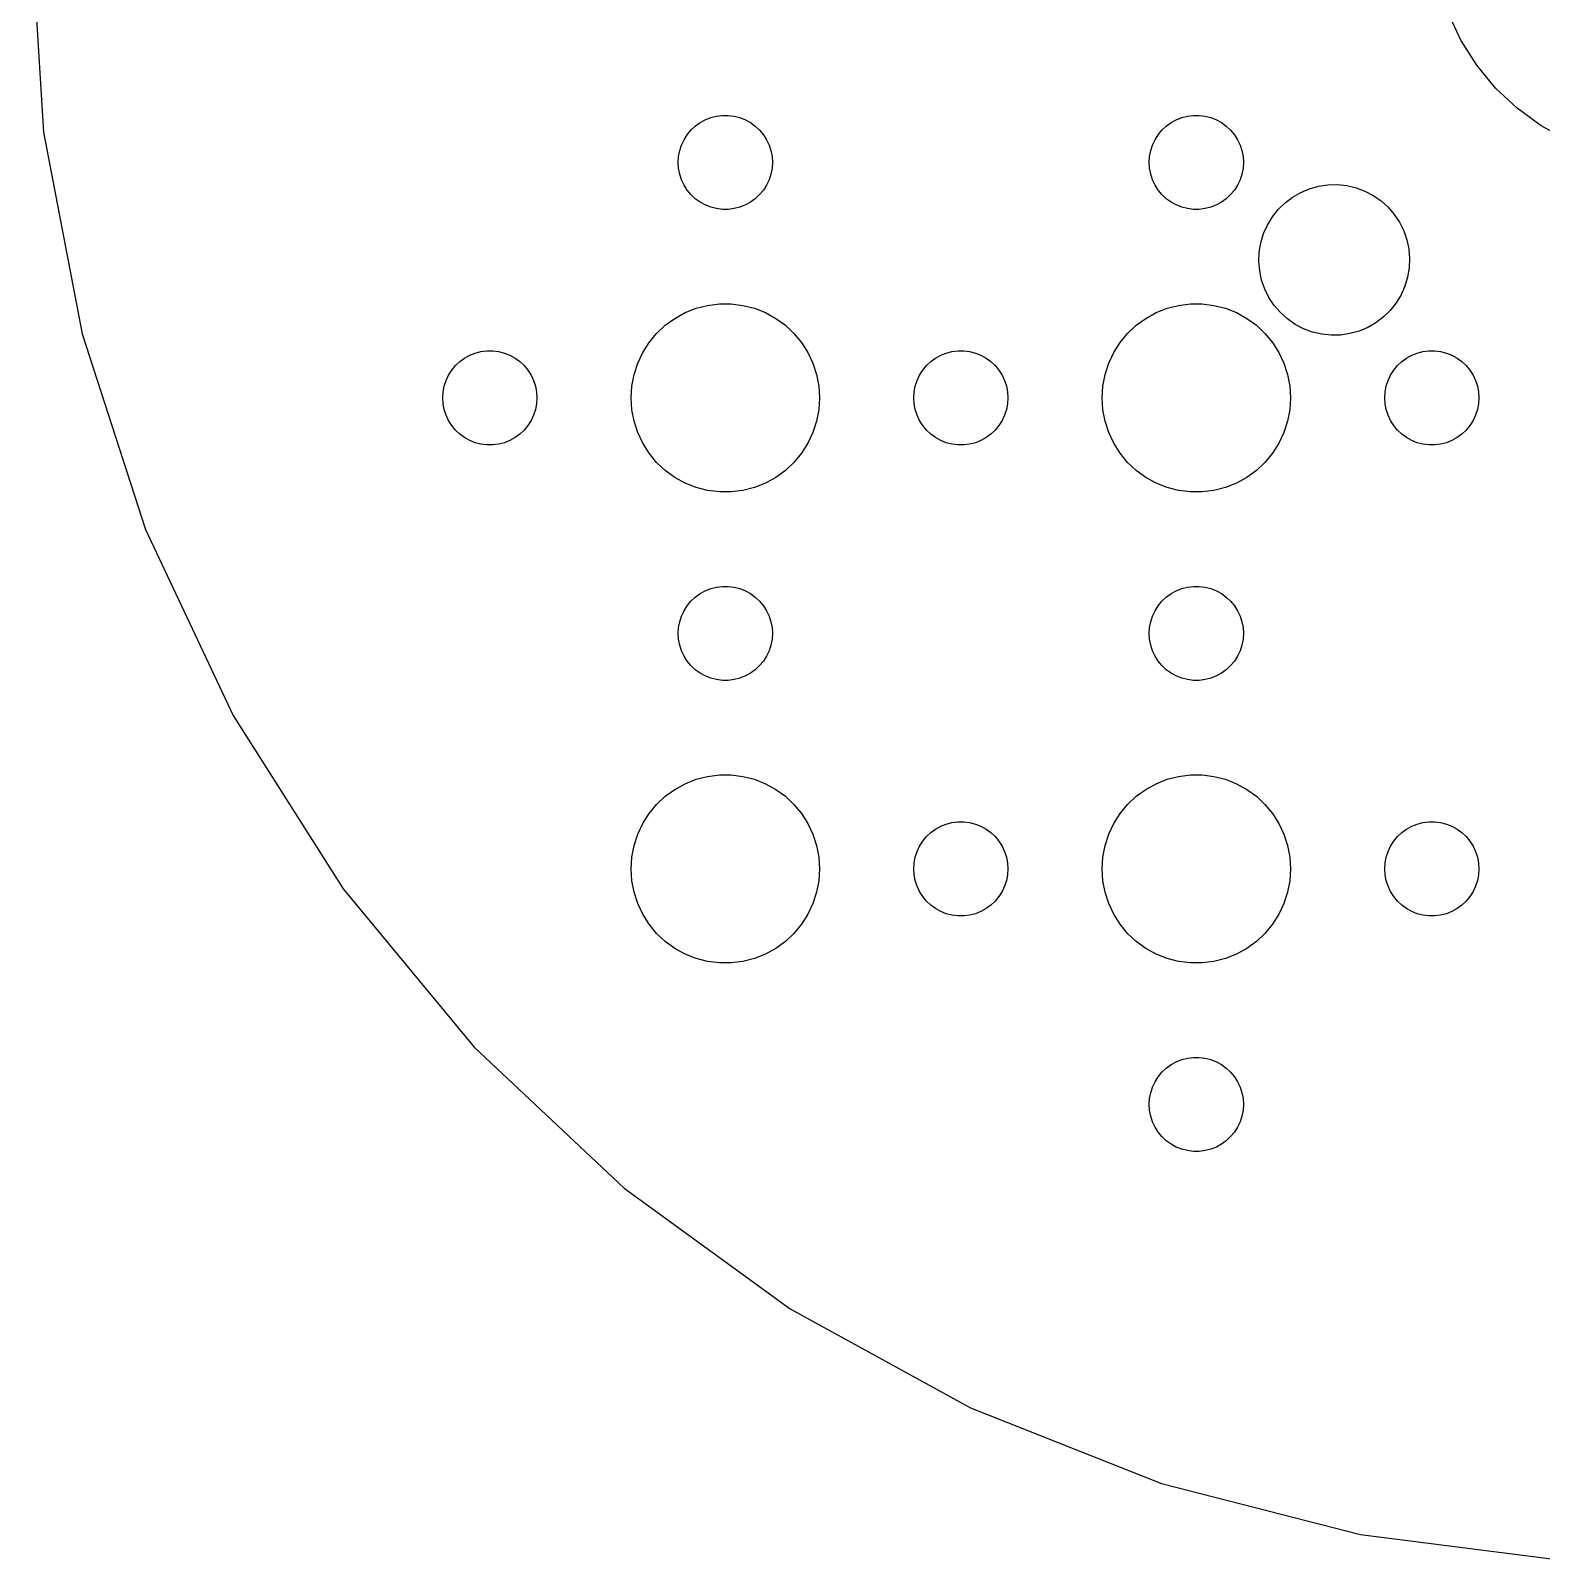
# Model space of a CAD drawing. Header units: metres. Extents: x -52 to 52, y -52 to 272.
# Drawn here: x -52.12 to -4.01, y 167.98 to 216.7 of the extents above; entities that cross this region are included whole.
import ezdxf

# ---------------------------------------------------------------- set-up
doc = ezdxf.new("R2010")
doc.units = ezdxf.units.M

msp = doc.modelspace()

# ---------------------------------------------------------------- linework, layer by layer
for p, q in [((-52.125, 220), (-51.714, 213.467)), ((-6.5723, 216.387), (-6.97331, 217.239)), ((-6.06763, 215.592), (-6.5723, 216.387)), ((-5.46725, 214.866), (-6.06763, 215.592)), ((-4.78067, 214.221), (-5.46725, 214.866)), ((-30.6387, 213.857), (-30.4635, 213.927)), ((-30.4635, 213.927), (-30.2811, 213.973)), ((-30.2811, 213.973), (-30.0942, 213.997)), ((-30.0942, 213.997), (-29.9058, 213.997)), ((-29.9058, 213.997), (-29.7189, 213.973)), ((-29.7189, 213.973), (-29.5365, 213.927)), ((-29.5365, 213.927), (-29.3613, 213.857)), ((-15.6387, 213.857), (-15.4635, 213.927)), ((-15.4635, 213.927), (-15.2811, 213.973)), ((-15.2811, 213.973), (-15.0942, 213.997)), ((-15.0942, 213.997), (-14.9058, 213.997)), ((-14.9058, 213.997), (-14.7189, 213.973)), ((-14.7189, 213.973), (-14.5365, 213.927)), ((-14.5365, 213.927), (-14.3613, 213.857)), ((-4.01869, 213.668), (-4.78067, 214.221)), ((-51.714, 213.467), (-50.4874, 207.037)), ((-31.2135, 213.382), (-31.0934, 213.527)), ((-31.0934, 213.527), (-30.9561, 213.656)), ((-30.9561, 213.656), (-30.8037, 213.766)), ((-30.8037, 213.766), (-30.6387, 213.857)), ((-29.3613, 213.857), (-29.1963, 213.766)), ((-29.1963, 213.766), (-29.0439, 213.656)), ((-29.0439, 213.656), (-28.9065, 213.527)), ((-28.9065, 213.527), (-28.7865, 213.382)), ((-16.2135, 213.382), (-16.0934, 213.527)), ((-16.0934, 213.527), (-15.9561, 213.656)), ((-15.9561, 213.656), (-15.8037, 213.766)), ((-15.8037, 213.766), (-15.6387, 213.857)), ((-14.3613, 213.857), (-14.1963, 213.766)), ((-14.1963, 213.766), (-14.0439, 213.656)), ((-14.0439, 213.656), (-13.9065, 213.527)), ((-13.9065, 213.527), (-13.7865, 213.382)), ((-3.19334, 213.214), (-4.01869, 213.668)), ((-31.4529, 212.873), (-31.3947, 213.052)), ((-31.3947, 213.052), (-31.3145, 213.223)), ((-31.3145, 213.223), (-31.2135, 213.382)), ((-28.7865, 213.382), (-28.6855, 213.223)), ((-28.6855, 213.223), (-28.6053, 213.052)), ((-28.6053, 213.052), (-28.5471, 212.873)), ((-16.4529, 212.873), (-16.3947, 213.052)), ((-16.3947, 213.052), (-16.3145, 213.223)), ((-16.3145, 213.223), (-16.2135, 213.382)), ((-13.7865, 213.382), (-13.6855, 213.223)), ((-13.6855, 213.223), (-13.6053, 213.052)), ((-13.6053, 213.052), (-13.5471, 212.873)), ((-31.5, 212.5), (-31.4882, 212.688)), ((-31.4882, 212.312), (-31.5, 212.5)), ((-31.4882, 212.688), (-31.4529, 212.873)), ((-28.5471, 212.873), (-28.5118, 212.688)), ((-28.5118, 212.688), (-28.5, 212.5)), ((-28.5, 212.5), (-28.5118, 212.312)), ((-16.5, 212.5), (-16.4882, 212.688)), ((-16.4882, 212.312), (-16.5, 212.5)), ((-16.4882, 212.688), (-16.4529, 212.873)), ((-13.5471, 212.873), (-13.5118, 212.688)), ((-13.5118, 212.688), (-13.5, 212.5)), ((-13.5, 212.5), (-13.5118, 212.312)), ((-31.4529, 212.127), (-31.4882, 212.312)), ((-31.3947, 211.948), (-31.4529, 212.127)), ((-31.3145, 211.777), (-31.3947, 211.948)), ((-28.6053, 211.948), (-28.6855, 211.777)), ((-28.5471, 212.127), (-28.6053, 211.948)), ((-28.5118, 212.312), (-28.5471, 212.127)), ((-16.4529, 212.127), (-16.4882, 212.312)), ((-16.3947, 211.948), (-16.4529, 212.127)), ((-16.3145, 211.777), (-16.3947, 211.948)), ((-13.6053, 211.948), (-13.6855, 211.777)), ((-13.5471, 212.127), (-13.6053, 211.948)), ((-13.5118, 212.312), (-13.5471, 212.127)), ((-31.2135, 211.618), (-31.3145, 211.777)), ((-31.0934, 211.473), (-31.2135, 211.618)), ((-30.9561, 211.344), (-31.0934, 211.473)), ((-28.9065, 211.473), (-29.0439, 211.344)), ((-28.7865, 211.618), (-28.9065, 211.473)), ((-28.6855, 211.777), (-28.7865, 211.618)), ((-16.2135, 211.618), (-16.3145, 211.777)), ((-16.0934, 211.473), (-16.2135, 211.618)), ((-15.9561, 211.344), (-16.0934, 211.473)), ((-13.9065, 211.473), (-14.0439, 211.344)), ((-13.7865, 211.618), (-13.9065, 211.473)), ((-13.6855, 211.777), (-13.7865, 211.618)), ((-11.9351, 211.392), (-11.6741, 211.543)), ((-11.6741, 211.543), (-11.3963, 211.66)), ((-11.3963, 211.66), (-11.106, 211.741)), ((-11.106, 211.741), (-10.8078, 211.785)), ((-10.8078, 211.785), (-10.5065, 211.791)), ((-10.5065, 211.791), (-10.2067, 211.759)), ((-10.2067, 211.759), (-9.91331, 211.691)), ((-9.91331, 211.691), (-9.63083, 211.586)), ((-9.63083, 211.586), (-9.36372, 211.446)), ((-9.36372, 211.446), (-9.11624, 211.274)), ((-30.8037, 211.234), (-30.9561, 211.344)), ((-30.6387, 211.143), (-30.8037, 211.234)), ((-30.4635, 211.073), (-30.6387, 211.143)), ((-30.2811, 211.027), (-30.4635, 211.073)), ((-30.0942, 211.003), (-30.2811, 211.027)), ((-29.9058, 211.003), (-30.0942, 211.003)), ((-29.7189, 211.027), (-29.9058, 211.003)), ((-29.5365, 211.073), (-29.7189, 211.027)), ((-29.3613, 211.143), (-29.5365, 211.073)), ((-29.1963, 211.234), (-29.3613, 211.143)), ((-29.0439, 211.344), (-29.1963, 211.234)), ((-15.8037, 211.234), (-15.9561, 211.344)), ((-15.6387, 211.143), (-15.8037, 211.234)), ((-15.4635, 211.073), (-15.6387, 211.143)), ((-15.2811, 211.027), (-15.4635, 211.073)), ((-15.0942, 211.003), (-15.2811, 211.027)), ((-14.9058, 211.003), (-15.0942, 211.003)), ((-14.7189, 211.027), (-14.9058, 211.003)), ((-14.5365, 211.073), (-14.7189, 211.027)), ((-14.3613, 211.143), (-14.5365, 211.073)), ((-14.1963, 211.234), (-14.3613, 211.143)), ((-14.0439, 211.344), (-14.1963, 211.234)), ((-12.5777, 210.763), (-12.3905, 210.999)), ((-12.3905, 210.999), (-12.1752, 211.21)), ((-12.1752, 211.21), (-11.9351, 211.392)), ((-9.11624, 211.274), (-8.89226, 211.072)), ((-8.89226, 211.072), (-8.69533, 210.844)), ((-12.8565, 210.23), (-12.7339, 210.505)), ((-12.7339, 210.505), (-12.5777, 210.763)), ((-8.69533, 210.844), (-8.52853, 210.593)), ((-8.52853, 210.593), (-8.39452, 210.323)), ((-12.9436, 209.941), (-12.8565, 210.23)), ((-8.39452, 210.323), (-8.29539, 210.038)), ((-8.29539, 210.038), (-8.23274, 209.744)), ((-13.0065, 209.343), (-12.9939, 209.644)), ((-12.9939, 209.644), (-12.9436, 209.941)), ((-8.23274, 209.744), (-8.20752, 209.443)), ((-12.9812, 209.042), (-13.0065, 209.343)), ((-12.9186, 208.748), (-12.9812, 209.042)), ((-8.22014, 209.142), (-8.2704, 208.845)), ((-8.20752, 209.443), (-8.22014, 209.142)), ((-12.8195, 208.463), (-12.9186, 208.748)), ((-8.35751, 208.556), (-8.4801, 208.281)), ((-8.2704, 208.845), (-8.35751, 208.556)), ((-12.6855, 208.193), (-12.8195, 208.463)), ((-12.5187, 207.942), (-12.6855, 208.193)), ((-8.4801, 208.281), (-8.63623, 208.023)), ((-31.6075, 207.533), (-31.2773, 207.714)), ((-31.2773, 207.714), (-30.927, 207.853)), ((-30.927, 207.853), (-30.5621, 207.947)), ((-30.5621, 207.947), (-30.1884, 207.994)), ((-30.1884, 207.994), (-29.8116, 207.994)), ((-29.8116, 207.994), (-29.4379, 207.947)), ((-29.4379, 207.947), (-29.0729, 207.853)), ((-29.0729, 207.853), (-28.7227, 207.714)), ((-28.7227, 207.714), (-28.3925, 207.533)), ((-16.6075, 207.533), (-16.2773, 207.714)), ((-16.2773, 207.714), (-15.927, 207.853)), ((-15.927, 207.853), (-15.5621, 207.947)), ((-15.5621, 207.947), (-15.1884, 207.994)), ((-15.1884, 207.994), (-14.8116, 207.994)), ((-14.8116, 207.994), (-14.4379, 207.947)), ((-14.4379, 207.947), (-14.0729, 207.853)), ((-14.0729, 207.853), (-13.7227, 207.714)), ((-13.7227, 207.714), (-13.3925, 207.533)), ((-12.3217, 207.714), (-12.5187, 207.942)), ((-12.0977, 207.512), (-12.3217, 207.714)), ((-9.03879, 207.576), (-9.27885, 207.394)), ((-8.82344, 207.787), (-9.03879, 207.576)), ((-8.63623, 208.023), (-8.82344, 207.787)), ((-32.427, 206.763), (-32.1869, 207.054)), ((-32.1869, 207.054), (-31.9123, 207.312)), ((-31.9123, 207.312), (-31.6075, 207.533)), ((-28.3925, 207.533), (-28.0877, 207.312)), ((-28.0877, 207.312), (-27.8131, 207.054)), ((-27.8131, 207.054), (-27.5729, 206.763)), ((-17.427, 206.763), (-17.1869, 207.054)), ((-17.1869, 207.054), (-16.9123, 207.312)), ((-16.9123, 207.312), (-16.6075, 207.533)), ((-13.3925, 207.533), (-13.0877, 207.312)), ((-13.0877, 207.312), (-12.8131, 207.054)), ((-12.8131, 207.054), (-12.5729, 206.763)), ((-11.8503, 207.34), (-12.0977, 207.512)), ((-11.5832, 207.201), (-11.8503, 207.34)), ((-11.3007, 207.095), (-11.5832, 207.201)), ((-11.0072, 207.027), (-11.3007, 207.095)), ((-9.81772, 207.127), (-10.108, 207.045)), ((-9.53987, 207.243), (-9.81772, 207.127)), ((-9.27885, 207.394), (-9.53987, 207.243)), ((-50.4874, 207.037), (-48.4646, 200.812)), ((-32.6289, 206.445), (-32.427, 206.763)), ((-27.5729, 206.763), (-27.3711, 206.445)), ((-17.6289, 206.445), (-17.427, 206.763)), ((-12.5729, 206.763), (-12.3711, 206.445)), ((-10.7075, 206.995), (-11.0072, 207.027)), ((-10.4062, 207.001), (-10.7075, 206.995)), ((-10.108, 207.045), (-10.4062, 207.001)), ((-38.5934, 206.027), (-38.4561, 206.156)), ((-38.4561, 206.156), (-38.3037, 206.266)), ((-38.3037, 206.266), (-38.1387, 206.357)), ((-38.1387, 206.357), (-37.9635, 206.427)), ((-37.9635, 206.427), (-37.7811, 206.473)), ((-37.7811, 206.473), (-37.5942, 206.497)), ((-37.5942, 206.497), (-37.4058, 206.497)), ((-37.4058, 206.497), (-37.2189, 206.473)), ((-37.2189, 206.473), (-37.0365, 206.427)), ((-37.0365, 206.427), (-36.8613, 206.357)), ((-36.8613, 206.357), (-36.6963, 206.266)), ((-36.6963, 206.266), (-36.5439, 206.156)), ((-36.5439, 206.156), (-36.4065, 206.027)), ((-32.9057, 205.746), (-32.7893, 206.104)), ((-32.7893, 206.104), (-32.6289, 206.445)), ((-27.3711, 206.445), (-27.2107, 206.104)), ((-27.2107, 206.104), (-27.0942, 205.746)), ((-23.5934, 206.027), (-23.4561, 206.156)), ((-23.4561, 206.156), (-23.3037, 206.266)), ((-23.3037, 206.266), (-23.1387, 206.357)), ((-23.1387, 206.357), (-22.9635, 206.427)), ((-22.9635, 206.427), (-22.7811, 206.473)), ((-22.7811, 206.473), (-22.5942, 206.497)), ((-22.5942, 206.497), (-22.4058, 206.497)), ((-22.4058, 206.497), (-22.2189, 206.473)), ((-22.2189, 206.473), (-22.0365, 206.427)), ((-22.0365, 206.427), (-21.8613, 206.357)), ((-21.8613, 206.357), (-21.6963, 206.266)), ((-21.6963, 206.266), (-21.5439, 206.156)), ((-21.5439, 206.156), (-21.4065, 206.027)), ((-17.9057, 205.746), (-17.7893, 206.104)), ((-17.7893, 206.104), (-17.6289, 206.445)), ((-12.3711, 206.445), (-12.2107, 206.104)), ((-12.2107, 206.104), (-12.0942, 205.746)), ((-8.59344, 206.027), (-8.45613, 206.156)), ((-8.45613, 206.156), (-8.30373, 206.266)), ((-8.30373, 206.266), (-8.13866, 206.357)), ((-8.13866, 206.357), (-7.96352, 206.427)), ((-7.96352, 206.427), (-7.78107, 206.473)), ((-7.78107, 206.473), (-7.59418, 206.497)), ((-7.59418, 206.497), (-7.40581, 206.497)), ((-7.40581, 206.497), (-7.21892, 206.473)), ((-7.21892, 206.473), (-7.03647, 206.427)), ((-7.03647, 206.427), (-6.86133, 206.357)), ((-6.86133, 206.357), (-6.69626, 206.266)), ((-6.69626, 206.266), (-6.54385, 206.156)), ((-6.54385, 206.156), (-6.40654, 206.027)), ((-38.8947, 205.552), (-38.8145, 205.723)), ((-38.8145, 205.723), (-38.7135, 205.882)), ((-38.7135, 205.882), (-38.5934, 206.027)), ((-36.4065, 206.027), (-36.2865, 205.882)), ((-36.2865, 205.882), (-36.1855, 205.723)), ((-36.1855, 205.723), (-36.1053, 205.552)), ((-32.9763, 205.376), (-32.9057, 205.746)), ((-27.0942, 205.746), (-27.0237, 205.376)), ((-23.8947, 205.552), (-23.8145, 205.723)), ((-23.8145, 205.723), (-23.7135, 205.882)), ((-23.7135, 205.882), (-23.5934, 206.027)), ((-21.4065, 206.027), (-21.2865, 205.882)), ((-21.2865, 205.882), (-21.1855, 205.723)), ((-21.1855, 205.723), (-21.1053, 205.552)), ((-17.9763, 205.376), (-17.9057, 205.746)), ((-12.0942, 205.746), (-12.0237, 205.376)), ((-8.89465, 205.552), (-8.81445, 205.723)), ((-8.81445, 205.723), (-8.71352, 205.882)), ((-8.71352, 205.882), (-8.59344, 206.027)), ((-6.40654, 206.027), (-6.28647, 205.882)), ((-6.28647, 205.882), (-6.18553, 205.723)), ((-6.18553, 205.723), (-6.10533, 205.552)), ((-39, 205), (-38.9882, 205.188)), ((-38.9882, 205.188), (-38.9529, 205.373)), ((-38.9529, 205.373), (-38.8947, 205.552)), ((-36.1053, 205.552), (-36.0471, 205.373)), ((-36.0471, 205.373), (-36.0118, 205.188)), ((-36.0118, 205.188), (-36, 205)), ((-33, 205), (-32.9763, 205.376)), ((-27.0237, 205.376), (-27, 205)), ((-24, 205), (-23.9882, 205.188)), ((-23.9882, 205.188), (-23.9529, 205.373)), ((-23.9529, 205.373), (-23.8947, 205.552)), ((-21.1053, 205.552), (-21.0471, 205.373)), ((-21.0471, 205.373), (-21.0118, 205.188)), ((-21.0118, 205.188), (-21, 205)), ((-18, 205), (-17.9763, 205.376)), ((-12.0237, 205.376), (-12, 205)), ((-9, 205), (-8.98816, 205.188)), ((-8.98816, 205.188), (-8.95287, 205.373)), ((-8.95287, 205.373), (-8.89465, 205.552)), ((-6.10533, 205.552), (-6.04712, 205.373)), ((-6.04712, 205.373), (-6.01183, 205.188)), ((-6.01183, 205.188), (-6, 205)), ((-38.9882, 204.812), (-39, 205)), ((-38.9529, 204.627), (-38.9882, 204.812)), ((-38.8947, 204.448), (-38.9529, 204.627)), ((-36.0471, 204.627), (-36.1053, 204.448)), ((-36.0118, 204.812), (-36.0471, 204.627)), ((-36, 205), (-36.0118, 204.812)), ((-32.9763, 204.624), (-33, 205)), ((-32.9057, 204.254), (-32.9763, 204.624)), ((-27.0237, 204.624), (-27.0942, 204.254)), ((-27, 205), (-27.0237, 204.624)), ((-23.9882, 204.812), (-24, 205)), ((-23.9529, 204.627), (-23.9882, 204.812)), ((-23.8947, 204.448), (-23.9529, 204.627)), ((-21.0471, 204.627), (-21.1053, 204.448)), ((-21.0118, 204.812), (-21.0471, 204.627)), ((-21, 205), (-21.0118, 204.812)), ((-17.9763, 204.624), (-18, 205)), ((-17.9057, 204.254), (-17.9763, 204.624)), ((-12.0237, 204.624), (-12.0942, 204.254)), ((-12, 205), (-12.0237, 204.624)), ((-8.98816, 204.812), (-9, 205)), ((-8.95287, 204.627), (-8.98816, 204.812)), ((-8.89465, 204.448), (-8.95287, 204.627)), ((-6.04712, 204.627), (-6.10533, 204.448)), ((-6.01183, 204.812), (-6.04712, 204.627)), ((-6, 205), (-6.01183, 204.812)), ((-38.8145, 204.277), (-38.8947, 204.448)), ((-38.7135, 204.118), (-38.8145, 204.277)), ((-36.1855, 204.277), (-36.2865, 204.118)), ((-36.1053, 204.448), (-36.1855, 204.277)), ((-32.7893, 203.896), (-32.9057, 204.254)), ((-27.0942, 204.254), (-27.2107, 203.896)), ((-23.8145, 204.277), (-23.8947, 204.448)), ((-23.7135, 204.118), (-23.8145, 204.277)), ((-21.1855, 204.277), (-21.2865, 204.118)), ((-21.1053, 204.448), (-21.1855, 204.277)), ((-17.7893, 203.896), (-17.9057, 204.254)), ((-12.0942, 204.254), (-12.2107, 203.896)), ((-8.81445, 204.277), (-8.89465, 204.448)), ((-8.71352, 204.118), (-8.81445, 204.277)), ((-6.18553, 204.277), (-6.28647, 204.118)), ((-6.10533, 204.448), (-6.18553, 204.277)), ((-38.5934, 203.973), (-38.7135, 204.118)), ((-38.4561, 203.844), (-38.5934, 203.973)), ((-38.3037, 203.734), (-38.4561, 203.844)), ((-38.1387, 203.643), (-38.3037, 203.734)), ((-36.6963, 203.734), (-36.8613, 203.643)), ((-36.5439, 203.844), (-36.6963, 203.734)), ((-36.4065, 203.973), (-36.5439, 203.844)), ((-36.2865, 204.118), (-36.4065, 203.973)), ((-32.6289, 203.555), (-32.7893, 203.896)), ((-27.2107, 203.896), (-27.3711, 203.555)), ((-23.5934, 203.973), (-23.7135, 204.118)), ((-23.4561, 203.844), (-23.5934, 203.973)), ((-23.3037, 203.734), (-23.4561, 203.844)), ((-23.1387, 203.643), (-23.3037, 203.734)), ((-21.6963, 203.734), (-21.8613, 203.643)), ((-21.5439, 203.844), (-21.6963, 203.734)), ((-21.4065, 203.973), (-21.5439, 203.844)), ((-21.2865, 204.118), (-21.4065, 203.973)), ((-17.6289, 203.555), (-17.7893, 203.896)), ((-12.2107, 203.896), (-12.3711, 203.555)), ((-8.59344, 203.973), (-8.71352, 204.118)), ((-8.45613, 203.844), (-8.59344, 203.973)), ((-8.30373, 203.734), (-8.45613, 203.844)), ((-8.13866, 203.643), (-8.30373, 203.734)), ((-6.69626, 203.734), (-6.86133, 203.643)), ((-6.54385, 203.844), (-6.69626, 203.734)), ((-6.40654, 203.973), (-6.54385, 203.844)), ((-6.28647, 204.118), (-6.40654, 203.973)), ((-37.9635, 203.573), (-38.1387, 203.643)), ((-37.7811, 203.527), (-37.9635, 203.573)), ((-37.5942, 203.503), (-37.7811, 203.527)), ((-37.4058, 203.503), (-37.5942, 203.503)), ((-37.2189, 203.527), (-37.4058, 203.503)), ((-37.0365, 203.573), (-37.2189, 203.527)), ((-36.8613, 203.643), (-37.0365, 203.573)), ((-32.427, 203.237), (-32.6289, 203.555)), ((-32.1869, 202.946), (-32.427, 203.237)), ((-27.5729, 203.237), (-27.8131, 202.946)), ((-27.3711, 203.555), (-27.5729, 203.237)), ((-22.9635, 203.573), (-23.1387, 203.643)), ((-22.7811, 203.527), (-22.9635, 203.573)), ((-22.5942, 203.503), (-22.7811, 203.527)), ((-22.4058, 203.503), (-22.5942, 203.503)), ((-22.2189, 203.527), (-22.4058, 203.503)), ((-22.0365, 203.573), (-22.2189, 203.527)), ((-21.8613, 203.643), (-22.0365, 203.573)), ((-17.427, 203.237), (-17.6289, 203.555)), ((-17.1869, 202.946), (-17.427, 203.237)), ((-12.5729, 203.237), (-12.8131, 202.946)), ((-12.3711, 203.555), (-12.5729, 203.237)), ((-7.96352, 203.573), (-8.13866, 203.643)), ((-7.78107, 203.527), (-7.96352, 203.573)), ((-7.59418, 203.503), (-7.78107, 203.527)), ((-7.40581, 203.503), (-7.59418, 203.503)), ((-7.21892, 203.527), (-7.40581, 203.503)), ((-7.03647, 203.573), (-7.21892, 203.527)), ((-6.86133, 203.643), (-7.03647, 203.573)), ((-31.9123, 202.688), (-32.1869, 202.946)), ((-31.6075, 202.467), (-31.9123, 202.688)), ((-28.0877, 202.688), (-28.3925, 202.467)), ((-27.8131, 202.946), (-28.0877, 202.688)), ((-16.9123, 202.688), (-17.1869, 202.946)), ((-16.6075, 202.467), (-16.9123, 202.688)), ((-13.0877, 202.688), (-13.3925, 202.467)), ((-12.8131, 202.946), (-13.0877, 202.688)), ((-31.2773, 202.286), (-31.6075, 202.467)), ((-30.927, 202.147), (-31.2773, 202.286)), ((-28.7227, 202.286), (-29.0729, 202.147)), ((-28.3925, 202.467), (-28.7227, 202.286)), ((-16.2773, 202.286), (-16.6075, 202.467)), ((-15.927, 202.147), (-16.2773, 202.286)), ((-13.7227, 202.286), (-14.0729, 202.147)), ((-13.3925, 202.467), (-13.7227, 202.286)), ((-30.5621, 202.053), (-30.927, 202.147)), ((-30.1884, 202.006), (-30.5621, 202.053)), ((-29.8116, 202.006), (-30.1884, 202.006)), ((-29.4379, 202.053), (-29.8116, 202.006)), ((-29.0729, 202.147), (-29.4379, 202.053)), ((-15.5621, 202.053), (-15.927, 202.147)), ((-15.1884, 202.006), (-15.5621, 202.053)), ((-14.8116, 202.006), (-15.1884, 202.006)), ((-14.4379, 202.053), (-14.8116, 202.006)), ((-14.0729, 202.147), (-14.4379, 202.053)), ((-48.4646, 200.812), (-45.6775, 194.889)), ((-30.8037, 198.766), (-30.6387, 198.857)), ((-30.6387, 198.857), (-30.4635, 198.927)), ((-30.4635, 198.927), (-30.2811, 198.973)), ((-30.2811, 198.973), (-30.0942, 198.997)), ((-30.0942, 198.997), (-29.9058, 198.997)), ((-29.9058, 198.997), (-29.7189, 198.973)), ((-29.7189, 198.973), (-29.5365, 198.927)), ((-29.5365, 198.927), (-29.3613, 198.857)), ((-29.3613, 198.857), (-29.1963, 198.766)), ((-15.8037, 198.766), (-15.6387, 198.857)), ((-15.6387, 198.857), (-15.4635, 198.927)), ((-15.4635, 198.927), (-15.2811, 198.973)), ((-15.2811, 198.973), (-15.0942, 198.997)), ((-15.0942, 198.997), (-14.9058, 198.997)), ((-14.9058, 198.997), (-14.7189, 198.973)), ((-14.7189, 198.973), (-14.5365, 198.927)), ((-14.5365, 198.927), (-14.3613, 198.857)), ((-14.3613, 198.857), (-14.1963, 198.766)), ((-31.3145, 198.223), (-31.2135, 198.382)), ((-31.2135, 198.382), (-31.0934, 198.527)), ((-31.0934, 198.527), (-30.9561, 198.656)), ((-30.9561, 198.656), (-30.8037, 198.766)), ((-29.1963, 198.766), (-29.0439, 198.656)), ((-29.0439, 198.656), (-28.9065, 198.527)), ((-28.9065, 198.527), (-28.7865, 198.382)), ((-28.7865, 198.382), (-28.6855, 198.223)), ((-16.3145, 198.223), (-16.2135, 198.382)), ((-16.2135, 198.382), (-16.0934, 198.527)), ((-16.0934, 198.527), (-15.9561, 198.656)), ((-15.9561, 198.656), (-15.8037, 198.766)), ((-14.1963, 198.766), (-14.0439, 198.656)), ((-14.0439, 198.656), (-13.9065, 198.527)), ((-13.9065, 198.527), (-13.7865, 198.382)), ((-13.7865, 198.382), (-13.6855, 198.223)), ((-31.4882, 197.688), (-31.4529, 197.873)), ((-31.4529, 197.873), (-31.3947, 198.052)), ((-31.3947, 198.052), (-31.3145, 198.223)), ((-28.6855, 198.223), (-28.6053, 198.052)), ((-28.6053, 198.052), (-28.5471, 197.873)), ((-28.5471, 197.873), (-28.5118, 197.688)), ((-16.4882, 197.688), (-16.4529, 197.873)), ((-16.4529, 197.873), (-16.3947, 198.052)), ((-16.3947, 198.052), (-16.3145, 198.223)), ((-13.6855, 198.223), (-13.6053, 198.052)), ((-13.6053, 198.052), (-13.5471, 197.873)), ((-13.5471, 197.873), (-13.5118, 197.688)), ((-31.5, 197.5), (-31.4882, 197.688)), ((-31.4882, 197.312), (-31.5, 197.5)), ((-31.4529, 197.127), (-31.4882, 197.312)), ((-28.5118, 197.312), (-28.5471, 197.127)), ((-28.5118, 197.688), (-28.5, 197.5)), ((-28.5, 197.5), (-28.5118, 197.312)), ((-16.5, 197.5), (-16.4882, 197.688)), ((-16.4882, 197.312), (-16.5, 197.5)), ((-16.4529, 197.127), (-16.4882, 197.312)), ((-13.5118, 197.312), (-13.5471, 197.127)), ((-13.5118, 197.688), (-13.5, 197.5)), ((-13.5, 197.5), (-13.5118, 197.312)), ((-31.3947, 196.948), (-31.4529, 197.127)), ((-31.3145, 196.777), (-31.3947, 196.948)), ((-28.6053, 196.948), (-28.6855, 196.777)), ((-28.5471, 197.127), (-28.6053, 196.948)), ((-16.3947, 196.948), (-16.4529, 197.127)), ((-16.3145, 196.777), (-16.3947, 196.948)), ((-13.6053, 196.948), (-13.6855, 196.777)), ((-13.5471, 197.127), (-13.6053, 196.948)), ((-31.2135, 196.618), (-31.3145, 196.777)), ((-31.0934, 196.473), (-31.2135, 196.618)), ((-30.9561, 196.344), (-31.0934, 196.473)), ((-30.8037, 196.234), (-30.9561, 196.344)), ((-29.0439, 196.344), (-29.1963, 196.234)), ((-28.9065, 196.473), (-29.0439, 196.344)), ((-28.7865, 196.618), (-28.9065, 196.473)), ((-28.6855, 196.777), (-28.7865, 196.618)), ((-16.2135, 196.618), (-16.3145, 196.777)), ((-16.0934, 196.473), (-16.2135, 196.618)), ((-15.9561, 196.344), (-16.0934, 196.473)), ((-15.8037, 196.234), (-15.9561, 196.344)), ((-14.0439, 196.344), (-14.1963, 196.234)), ((-13.9065, 196.473), (-14.0439, 196.344)), ((-13.7865, 196.618), (-13.9065, 196.473)), ((-13.6855, 196.777), (-13.7865, 196.618)), ((-30.6387, 196.143), (-30.8037, 196.234)), ((-30.4635, 196.073), (-30.6387, 196.143)), ((-30.2811, 196.027), (-30.4635, 196.073)), ((-30.0942, 196.003), (-30.2811, 196.027)), ((-29.9058, 196.003), (-30.0942, 196.003)), ((-29.7189, 196.027), (-29.9058, 196.003)), ((-29.5365, 196.073), (-29.7189, 196.027)), ((-29.3613, 196.143), (-29.5365, 196.073)), ((-29.1963, 196.234), (-29.3613, 196.143)), ((-15.6387, 196.143), (-15.8037, 196.234)), ((-15.4635, 196.073), (-15.6387, 196.143)), ((-15.2811, 196.027), (-15.4635, 196.073)), ((-15.0942, 196.003), (-15.2811, 196.027)), ((-14.9058, 196.003), (-15.0942, 196.003)), ((-14.7189, 196.027), (-14.9058, 196.003)), ((-14.5365, 196.073), (-14.7189, 196.027)), ((-14.3613, 196.143), (-14.5365, 196.073)), ((-14.1963, 196.234), (-14.3613, 196.143)), ((-45.6775, 194.889), (-42.17, 189.362)), ((-30.927, 192.853), (-30.5621, 192.947)), ((-30.5621, 192.947), (-30.1884, 192.994)), ((-30.1884, 192.994), (-29.8116, 192.994)), ((-29.8116, 192.994), (-29.4379, 192.947)), ((-29.4379, 192.947), (-29.0729, 192.853)), ((-15.927, 192.853), (-15.5621, 192.947)), ((-15.5621, 192.947), (-15.1884, 192.994)), ((-15.1884, 192.994), (-14.8116, 192.994)), ((-14.8116, 192.994), (-14.4379, 192.947)), ((-14.4379, 192.947), (-14.0729, 192.853)), ((-31.9123, 192.312), (-31.6075, 192.533)), ((-31.6075, 192.533), (-31.2773, 192.714)), ((-31.2773, 192.714), (-30.927, 192.853)), ((-29.0729, 192.853), (-28.7227, 192.714)), ((-28.7227, 192.714), (-28.3925, 192.533)), ((-28.3925, 192.533), (-28.0877, 192.312)), ((-16.9123, 192.312), (-16.6075, 192.533)), ((-16.6075, 192.533), (-16.2773, 192.714)), ((-16.2773, 192.714), (-15.927, 192.853)), ((-14.0729, 192.853), (-13.7227, 192.714)), ((-13.7227, 192.714), (-13.3925, 192.533)), ((-13.3925, 192.533), (-13.0877, 192.312)), ((-32.427, 191.763), (-32.1869, 192.054)), ((-32.1869, 192.054), (-31.9123, 192.312)), ((-28.0877, 192.312), (-27.8131, 192.054)), ((-27.8131, 192.054), (-27.5729, 191.763)), ((-17.427, 191.763), (-17.1869, 192.054)), ((-17.1869, 192.054), (-16.9123, 192.312)), ((-13.0877, 192.312), (-12.8131, 192.054)), ((-12.8131, 192.054), (-12.5729, 191.763)), ((-32.6289, 191.445), (-32.427, 191.763)), ((-27.5729, 191.763), (-27.3711, 191.445)), ((-22.9635, 191.427), (-22.7811, 191.473)), ((-22.7811, 191.473), (-22.5942, 191.497)), ((-22.5942, 191.497), (-22.4058, 191.497)), ((-22.4058, 191.497), (-22.2189, 191.473)), ((-22.2189, 191.473), (-22.0365, 191.427)), ((-17.6289, 191.445), (-17.427, 191.763)), ((-12.5729, 191.763), (-12.3711, 191.445)), ((-7.96352, 191.427), (-7.78107, 191.473)), ((-7.78107, 191.473), (-7.59418, 191.497)), ((-7.59418, 191.497), (-7.40581, 191.497)), ((-7.40581, 191.497), (-7.21892, 191.473)), ((-7.21892, 191.473), (-7.03647, 191.427)), ((-32.9057, 190.746), (-32.7893, 191.104)), ((-32.7893, 191.104), (-32.6289, 191.445)), ((-27.3711, 191.445), (-27.2107, 191.104)), ((-27.2107, 191.104), (-27.0942, 190.746)), ((-23.7135, 190.882), (-23.5934, 191.027)), ((-23.5934, 191.027), (-23.4561, 191.156)), ((-23.4561, 191.156), (-23.3037, 191.266)), ((-23.3037, 191.266), (-23.1387, 191.357)), ((-23.1387, 191.357), (-22.9635, 191.427)), ((-22.0365, 191.427), (-21.8613, 191.357)), ((-21.8613, 191.357), (-21.6963, 191.266)), ((-21.6963, 191.266), (-21.5439, 191.156)), ((-21.5439, 191.156), (-21.4065, 191.027)), ((-21.4065, 191.027), (-21.2865, 190.882)), ((-17.9057, 190.746), (-17.7893, 191.104)), ((-17.7893, 191.104), (-17.6289, 191.445)), ((-12.3711, 191.445), (-12.2107, 191.104)), ((-12.2107, 191.104), (-12.0942, 190.746)), ((-8.71352, 190.882), (-8.59344, 191.027)), ((-8.59344, 191.027), (-8.45613, 191.156)), ((-8.45613, 191.156), (-8.30373, 191.266)), ((-8.30373, 191.266), (-8.13866, 191.357)), ((-8.13866, 191.357), (-7.96352, 191.427)), ((-7.03647, 191.427), (-6.86133, 191.357)), ((-6.86133, 191.357), (-6.69626, 191.266)), ((-6.69626, 191.266), (-6.54385, 191.156)), ((-6.54385, 191.156), (-6.40654, 191.027)), ((-6.40654, 191.027), (-6.28647, 190.882)), ((-32.9763, 190.376), (-32.9057, 190.746)), ((-27.0942, 190.746), (-27.0237, 190.376)), ((-23.9529, 190.373), (-23.8947, 190.552)), ((-23.8947, 190.552), (-23.8145, 190.723)), ((-23.8145, 190.723), (-23.7135, 190.882)), ((-21.2865, 190.882), (-21.1855, 190.723)), ((-21.1855, 190.723), (-21.1053, 190.552)), ((-21.1053, 190.552), (-21.0471, 190.373)), ((-17.9763, 190.376), (-17.9057, 190.746)), ((-12.0942, 190.746), (-12.0237, 190.376)), ((-8.95287, 190.373), (-8.89465, 190.552)), ((-8.89465, 190.552), (-8.81445, 190.723)), ((-8.81445, 190.723), (-8.71352, 190.882)), ((-6.28647, 190.882), (-6.18553, 190.723)), ((-6.18553, 190.723), (-6.10533, 190.552)), ((-6.10533, 190.552), (-6.04712, 190.373)), ((-33, 190), (-32.9763, 190.376)), ((-27.0237, 190.376), (-27, 190)), ((-24, 190), (-23.9882, 190.188)), ((-23.9882, 190.188), (-23.9529, 190.373)), ((-21.0471, 190.373), (-21.0118, 190.188)), ((-21.0118, 190.188), (-21, 190)), ((-18, 190), (-17.9763, 190.376)), ((-12.0237, 190.376), (-12, 190)), ((-9, 190), (-8.98816, 190.188)), ((-8.98816, 190.188), (-8.95287, 190.373)), ((-6.04712, 190.373), (-6.01183, 190.188)), ((-6.01183, 190.188), (-6, 190)), ((-32.9763, 189.624), (-33, 190)), ((-32.9057, 189.254), (-32.9763, 189.624)), ((-27.0237, 189.624), (-27.0942, 189.254)), ((-27, 190), (-27.0237, 189.624)), ((-23.9882, 189.812), (-24, 190)), ((-23.9529, 189.627), (-23.9882, 189.812)), ((-23.8947, 189.448), (-23.9529, 189.627)), ((-21.0471, 189.627), (-21.1053, 189.448)), ((-21.0118, 189.812), (-21.0471, 189.627)), ((-21, 190), (-21.0118, 189.812)), ((-17.9763, 189.624), (-18, 190)), ((-17.9057, 189.254), (-17.9763, 189.624)), ((-12.0237, 189.624), (-12.0942, 189.254)), ((-12, 190), (-12.0237, 189.624)), ((-8.98816, 189.812), (-9, 190)), ((-8.95287, 189.627), (-8.98816, 189.812)), ((-8.89465, 189.448), (-8.95287, 189.627)), ((-6.04712, 189.627), (-6.10533, 189.448)), ((-6.01183, 189.812), (-6.04712, 189.627)), ((-6, 190), (-6.01183, 189.812)), ((-42.17, 189.362), (-37.9975, 184.318)), ((-32.7893, 188.896), (-32.9057, 189.254)), ((-27.0942, 189.254), (-27.2107, 188.896)), ((-23.8145, 189.277), (-23.8947, 189.448)), ((-23.7135, 189.118), (-23.8145, 189.277)), ((-23.5934, 188.973), (-23.7135, 189.118)), ((-21.2865, 189.118), (-21.4065, 188.973)), ((-21.1855, 189.277), (-21.2865, 189.118)), ((-21.1053, 189.448), (-21.1855, 189.277)), ((-17.7893, 188.896), (-17.9057, 189.254)), ((-12.0942, 189.254), (-12.2107, 188.896)), ((-8.81445, 189.277), (-8.89465, 189.448)), ((-8.71352, 189.118), (-8.81445, 189.277)), ((-8.59344, 188.973), (-8.71352, 189.118)), ((-6.28647, 189.118), (-6.40654, 188.973)), ((-6.18553, 189.277), (-6.28647, 189.118)), ((-6.10533, 189.448), (-6.18553, 189.277)), ((-32.6289, 188.555), (-32.7893, 188.896)), ((-32.427, 188.237), (-32.6289, 188.555)), ((-27.3711, 188.555), (-27.5729, 188.237)), ((-27.2107, 188.896), (-27.3711, 188.555)), ((-23.4561, 188.844), (-23.5934, 188.973)), ((-23.3037, 188.734), (-23.4561, 188.844)), ((-23.1387, 188.643), (-23.3037, 188.734)), ((-22.9635, 188.573), (-23.1387, 188.643)), ((-22.7811, 188.527), (-22.9635, 188.573)), ((-22.0365, 188.573), (-22.2189, 188.527)), ((-21.8613, 188.643), (-22.0365, 188.573)), ((-21.6963, 188.734), (-21.8613, 188.643)), ((-21.5439, 188.844), (-21.6963, 188.734)), ((-21.4065, 188.973), (-21.5439, 188.844)), ((-17.6289, 188.555), (-17.7893, 188.896)), ((-17.427, 188.237), (-17.6289, 188.555)), ((-12.3711, 188.555), (-12.5729, 188.237)), ((-12.2107, 188.896), (-12.3711, 188.555)), ((-8.45613, 188.844), (-8.59344, 188.973)), ((-8.30373, 188.734), (-8.45613, 188.844)), ((-8.13866, 188.643), (-8.30373, 188.734)), ((-7.96352, 188.573), (-8.13866, 188.643)), ((-7.78107, 188.527), (-7.96352, 188.573)), ((-7.03647, 188.573), (-7.21892, 188.527)), ((-6.86133, 188.643), (-7.03647, 188.573)), ((-6.69626, 188.734), (-6.86133, 188.643)), ((-6.54385, 188.844), (-6.69626, 188.734)), ((-6.40654, 188.973), (-6.54385, 188.844)), ((-32.1869, 187.946), (-32.427, 188.237)), ((-27.5729, 188.237), (-27.8131, 187.946)), ((-22.5942, 188.503), (-22.7811, 188.527)), ((-22.4058, 188.503), (-22.5942, 188.503)), ((-22.2189, 188.527), (-22.4058, 188.503)), ((-17.1869, 187.946), (-17.427, 188.237)), ((-12.5729, 188.237), (-12.8131, 187.946)), ((-7.59418, 188.503), (-7.78107, 188.527)), ((-7.40581, 188.503), (-7.59418, 188.503)), ((-7.21892, 188.527), (-7.40581, 188.503)), ((-31.9123, 187.688), (-32.1869, 187.946)), ((-31.6075, 187.467), (-31.9123, 187.688)), ((-28.0877, 187.688), (-28.3925, 187.467)), ((-27.8131, 187.946), (-28.0877, 187.688)), ((-16.9123, 187.688), (-17.1869, 187.946)), ((-16.6075, 187.467), (-16.9123, 187.688)), ((-13.0877, 187.688), (-13.3925, 187.467)), ((-12.8131, 187.946), (-13.0877, 187.688)), ((-31.2773, 187.286), (-31.6075, 187.467)), ((-30.927, 187.147), (-31.2773, 187.286)), ((-30.5621, 187.053), (-30.927, 187.147)), ((-29.0729, 187.147), (-29.4379, 187.053)), ((-28.7227, 187.286), (-29.0729, 187.147)), ((-28.3925, 187.467), (-28.7227, 187.286)), ((-16.2773, 187.286), (-16.6075, 187.467)), ((-15.927, 187.147), (-16.2773, 187.286)), ((-15.5621, 187.053), (-15.927, 187.147)), ((-14.0729, 187.147), (-14.4379, 187.053)), ((-13.7227, 187.286), (-14.0729, 187.147)), ((-13.3925, 187.467), (-13.7227, 187.286)), ((-30.1884, 187.006), (-30.5621, 187.053)), ((-29.8116, 187.006), (-30.1884, 187.006)), ((-29.4379, 187.053), (-29.8116, 187.006)), ((-15.1884, 187.006), (-15.5621, 187.053)), ((-14.8116, 187.006), (-15.1884, 187.006)), ((-14.4379, 187.053), (-14.8116, 187.006)), ((-37.9975, 184.318), (-33.2257, 179.837)), ((-15.9561, 183.656), (-15.8037, 183.766)), ((-15.8037, 183.766), (-15.6387, 183.857)), ((-15.6387, 183.857), (-15.4635, 183.927)), ((-15.4635, 183.927), (-15.2811, 183.973)), ((-15.2811, 183.973), (-15.0942, 183.997)), ((-15.0942, 183.997), (-14.9058, 183.997)), ((-14.9058, 183.997), (-14.7189, 183.973)), ((-14.7189, 183.973), (-14.5365, 183.927)), ((-14.5365, 183.927), (-14.3613, 183.857)), ((-14.3613, 183.857), (-14.1963, 183.766)), ((-14.1963, 183.766), (-14.0439, 183.656)), ((-16.3947, 183.052), (-16.3145, 183.223)), ((-16.3145, 183.223), (-16.2135, 183.382)), ((-16.2135, 183.382), (-16.0934, 183.527)), ((-16.0934, 183.527), (-15.9561, 183.656)), ((-14.0439, 183.656), (-13.9065, 183.527)), ((-13.9065, 183.527), (-13.7865, 183.382)), ((-13.7865, 183.382), (-13.6855, 183.223)), ((-13.6855, 183.223), (-13.6053, 183.052)), ((-16.4882, 182.688), (-16.4529, 182.873)), ((-16.4529, 182.873), (-16.3947, 183.052)), ((-13.6053, 183.052), (-13.5471, 182.873)), ((-13.5471, 182.873), (-13.5118, 182.688)), ((-16.5, 182.5), (-16.4882, 182.688)), ((-16.4882, 182.312), (-16.5, 182.5)), ((-16.4529, 182.127), (-16.4882, 182.312)), ((-13.5118, 182.312), (-13.5471, 182.127)), ((-13.5118, 182.688), (-13.5, 182.5)), ((-13.5, 182.5), (-13.5118, 182.312)), ((-16.3947, 181.948), (-16.4529, 182.127)), ((-16.3145, 181.777), (-16.3947, 181.948)), ((-16.2135, 181.618), (-16.3145, 181.777)), ((-13.6855, 181.777), (-13.7865, 181.618)), ((-13.6053, 181.948), (-13.6855, 181.777)), ((-13.5471, 182.127), (-13.6053, 181.948)), ((-16.0934, 181.473), (-16.2135, 181.618)), ((-15.9561, 181.344), (-16.0934, 181.473)), ((-15.8037, 181.234), (-15.9561, 181.344)), ((-15.6387, 181.143), (-15.8037, 181.234)), ((-14.1963, 181.234), (-14.3613, 181.143)), ((-14.0439, 181.344), (-14.1963, 181.234)), ((-13.9065, 181.473), (-14.0439, 181.344)), ((-13.7865, 181.618), (-13.9065, 181.473)), ((-15.4635, 181.073), (-15.6387, 181.143)), ((-15.2811, 181.027), (-15.4635, 181.073)), ((-15.0942, 181.003), (-15.2811, 181.027)), ((-14.9058, 181.003), (-15.0942, 181.003)), ((-14.7189, 181.027), (-14.9058, 181.003)), ((-14.5365, 181.073), (-14.7189, 181.027)), ((-14.3613, 181.143), (-14.5365, 181.073)), ((-33.2257, 179.837), (-27.93, 175.989)), ((-27.93, 175.989), (-22.1937, 172.836)), ((-22.1937, 172.836), (-16.1075, 170.426)), ((-16.1075, 170.426), (-9.76724, 168.798)), ((-9.76724, 168.798), (-3.27295, 167.978))]:
    msp.add_line(p, q)

doc.saveas('drawing.dxf')
